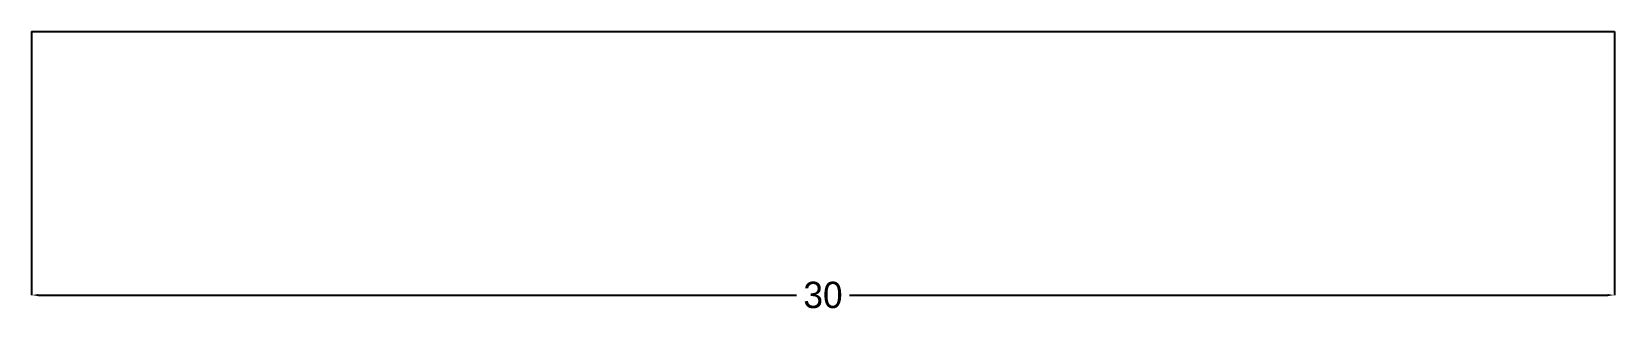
# Model space of a CAD drawing. Header units: metres. Extents: x 0 to 60, y -10.7 to 0.
import ezdxf

# ---------------------------------------------------------------- set-up
doc = ezdxf.new("R2010")
doc.units = ezdxf.units.M
doc.dimstyles.new('DETAIL', dxfattribs={"dimtxt": 2.5, "dimasz": 2.5, "dimexe": 1.25, "dimexo": 0.625, "dimtad": 1, "dimlfac": 0.5, "dimcen": 2.5, "dimazin": 3, "dimtfac": 1, "dimtmove": 0, "dimatfit": 3})

# ---------------------------------------------------------------- blocks, each defined once
blk = doc.blocks.new('_CLOSEDFILLED')
at = {"color": 0, "linetype": 'BYBLOCK'}
blk.add_solid([(-1, 0.16), (0, 0), (-1, -0.16)], dxfattribs=at)
blk = doc.blocks.new('*D1')
for p, q in [((0, 0), (0, -10)), ((60, 0), (60, -10)), ((0.25, -10), (29, -10)), ((31, -10), (59.75, -10))]:
    blk.add_line(p, q)
at = {"layer": 'Defpoints'}
for p in [(0, 0), (60, 0), (0, -10)]:
    blk.add_point(p, dxfattribs=at)
at = {"xscale": 0.25, "yscale": 0.25, "rotation": 180}
blk.add_blockref('_CLOSEDFILLED', (0, -10), dxfattribs=at)
at = {"xscale": 0.25, "yscale": 0.25}
blk.add_blockref('_CLOSEDFILLED', (60, -10), dxfattribs=at)
at = {"insert": (30, -10), "char_height": 1, "attachment_point": 5}
blk.add_mtext('30', dxfattribs=at)

msp = doc.modelspace()

# ---------------------------------------------------------------- linework, layer by layer
msp.add_line((0, 0), (60, 0))

# ---------------------------------------------------------------- dimensions: what is measured, and where the dimension line sits
dim = msp.add_linear_dim(base=(0, -10), p1=(0, 0), p2=(60, 0), dimstyle='DETAIL')
dim.commit()
dim.dimension.update_dxf_attribs({"geometry": '*D1', "text_midpoint": (30, -10)})

doc.saveas('drawing.dxf')
